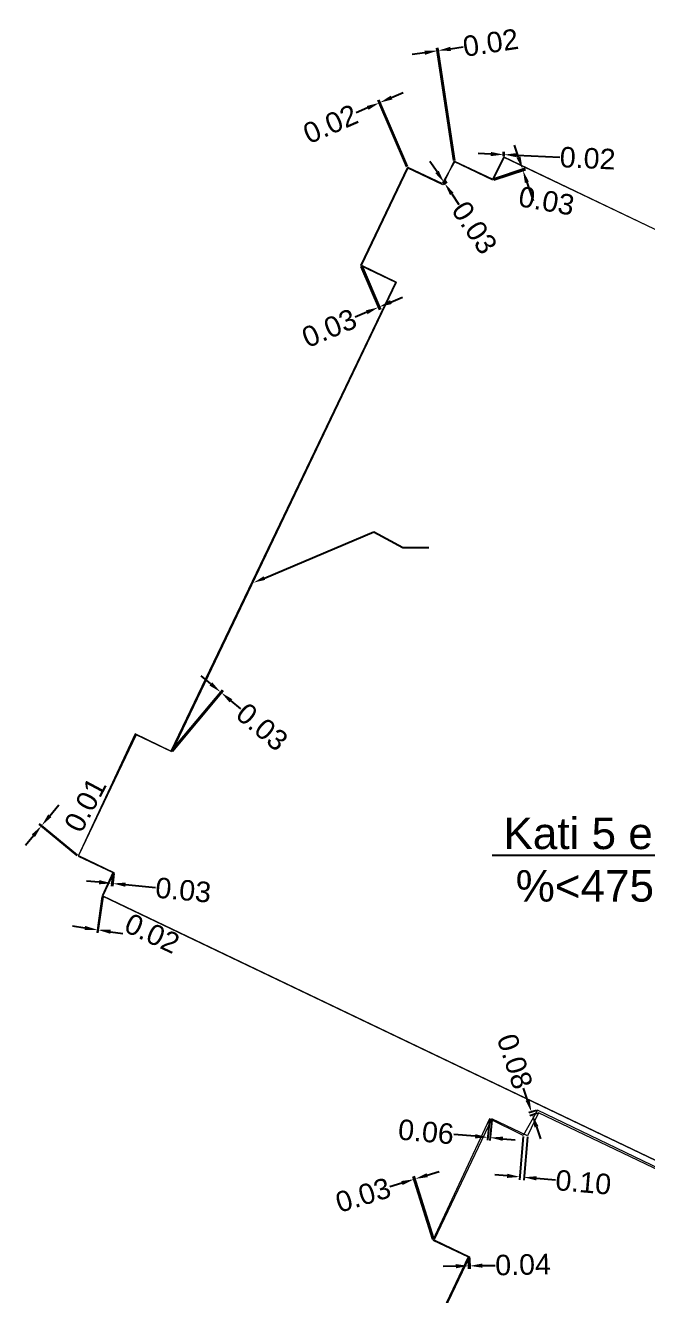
# Model space of a CAD drawing. Header units: metres. Extents: x 7511827.3 to 7511862.6, y 4693252.7 to 4693310.9.
# Drawn here: x 7511827.3 to 7511843.1, y 4693278.7 to 4693310.93 of the extents above; entities that cross this region are included whole.
import ezdxf
from ezdxf import colors
from ezdxf.entities.mleader import LeaderData, LeaderLine
from ezdxf.math import Vec2, Vec3

# ---------------------------------------------------------------- set-up
doc = ezdxf.new("R2010")
doc.units = ezdxf.units.M
for name, color, linetype, lineweight in [('kati 5 ekzekutim', 1, 'Continuous', 0), ('kati 5 ekzekutim pikat', 1, 'Continuous', 0), ('kati 5 projekt', 250, 'Continuous', 0)]:
    doc.layers.add(name, color=color, linetype=linetype, lineweight=lineweight)
doc.styles.get("Standard").update_dxf_attribs({"font": 'arial.ttf'})
doc.dimstyles.get("Standard").update_dxf_attribs({"dimtxt": 0.18, "dimasz": 0.18, "dimexe": 0.18, "dimexo": 0.0625, "dimgap": 0.09, "dimtad": 0, "dimtih": 1, "dimtoh": 1, "dimdec": 4, "dimzin": 0, "dimdsep": 46, "dimtxsty": 'Standard', "dimcen": 0.09, "dimadec": 0, "dimazin": 0, "dimtfac": 1, "dimtdec": 4, "dimtofl": 0, "dimtmove": 0, "dimatfit": 3, "dimfxl": 1, "dimtolj": 1, "dimtzin": 0, "dimarcsym": 0})

# ---------------------------------------------------------------- blocks, each defined once
blk = doc.blocks.new('*D47')
at = {"layer": 'Defpoints', "color": 0, "transparency": 16777216}
for p in [(7511839.434, 4693307.585, 646.987), (7511839.452, 4693307.584), (7511839.455, 4693307.649)]:
    blk.add_point(p, dxfattribs=at)
at = {"layer": 'kati 5 ekzekutim', "color": 0, "lineweight": -2, "transparency": 16777216}
for p, q in [((7511839.117, 4693307.664), (7511838.797, 4693307.678)), ((7511839.435, 4693307.61), (7511839.44, 4693307.721)), ((7511839.453, 4693307.609), (7511839.458, 4693307.721)), ((7511839.774, 4693307.635), (7511840.866, 4693307.587))]:
    blk.add_line(p, q, dxfattribs=at)
at = {"layer": 'kati 5 ekzekutim', "color": 0, "transparency": 16777216}
for points in [[(7511839.119, 4693307.717), (7511839.115, 4693307.61), (7511839.437, 4693307.65)], [(7511839.777, 4693307.688), (7511839.772, 4693307.581), (7511839.455, 4693307.649)]]:
    blk.add_solid(points, dxfattribs=at)
at = {"layer": 'kati 5 ekzekutim', "color": 0, "transparency": 16777216, "insert": (7511841.574, 4693307.556), "char_height": 0.52, "attachment_point": 5, "rotation": 357.489}
blk.add_mtext('\\A1;0.02', dxfattribs=at)
blk = doc.blocks.new('*D48')
at = {"layer": 'Defpoints', "color": 0, "transparency": 16777216}
for p in [(7511839.921, 4693307.281), (7511839.161, 4693307.029, 647.001), (7511839.171, 4693306.998)]:
    blk.add_point(p, dxfattribs=at)
at = {"layer": 'kati 5 ekzekutim', "color": 0, "lineweight": -2, "transparency": 16777216}
for p, q in [((7511839.82, 4693307.584), (7511839.719, 4693307.888)), ((7511839.185, 4693307.037), (7511839.989, 4693307.303)), ((7511839.195, 4693307.006), (7511839.999, 4693307.272)), ((7511840.032, 4693306.946), (7511840.187, 4693306.475))]:
    blk.add_line(p, q, dxfattribs=at)
at = {"layer": 'kati 5 ekzekutim', "color": 0, "transparency": 16777216}
for points in [[(7511839.871, 4693307.601), (7511839.769, 4693307.568), (7511839.921, 4693307.281)], [(7511840.082, 4693306.962), (7511839.981, 4693306.929), (7511839.931, 4693307.249)]]:
    blk.add_solid(points, dxfattribs=at)
at = {"layer": 'kati 5 ekzekutim', "color": 0, "transparency": 16777216, "insert": (7511840.53, 4693306.475), "char_height": 0.52, "attachment_point": 5, "rotation": 350}
blk.add_mtext('\\A1;0.03', dxfattribs=at)
blk = doc.blocks.new('*D49')
at = {"layer": 'Defpoints', "color": 0, "transparency": 16777216}
for p in [(7511837.881, 4693306.912, 647.002), (7511837.899, 4693306.886), (7511837.928, 4693306.944)]:
    blk.add_point(p, dxfattribs=at)
at = {"layer": 'kati 5 ekzekutim', "color": 0, "lineweight": -2, "transparency": 16777216}
for p, q in [((7511837.75, 4693307.209), (7511837.571, 4693307.475)), ((7511837.902, 4693306.926), (7511837.988, 4693306.984)), ((7511837.919, 4693306.9), (7511838.006, 4693306.958)), ((7511838.125, 4693306.652), (7511838.303, 4693306.387))]:
    blk.add_line(p, q, dxfattribs=at)
at = {"layer": 'kati 5 ekzekutim', "color": 0, "transparency": 16777216}
for points in [[(7511837.794, 4693307.239), (7511837.705, 4693307.179), (7511837.928, 4693306.944)], [(7511838.169, 4693306.682), (7511838.08, 4693306.623), (7511837.946, 4693306.918)]]:
    blk.add_solid(points, dxfattribs=at)
at = {"layer": 'kati 5 ekzekutim', "color": 0, "transparency": 16777216, "insert": (7511838.701, 4693305.797), "char_height": 0.52, "attachment_point": 5, "rotation": 303.9601}
blk.add_mtext('\\A1;0.03', dxfattribs=at)
blk = doc.blocks.new('*D50')
at = {"layer": 'Defpoints', "color": 0, "transparency": 16777216}
for p in [(7511836.302, 4693308.969), (7511836.996, 4693307.317), (7511837.014, 4693307.325, 647.008)]:
    blk.add_point(p, dxfattribs=at)
at = {"layer": 'kati 5 ekzekutim', "color": 0, "lineweight": -2, "transparency": 16777216}
for p, q in [((7511836.595, 4693309.096), (7511836.889, 4693309.224)), ((7511835.99, 4693308.834), (7511835.697, 4693308.707)), ((7511836.986, 4693307.34), (7511836.255, 4693309.028)), ((7511837.004, 4693307.348), (7511836.273, 4693309.035))]:
    blk.add_line(p, q, dxfattribs=at)
at = {"layer": 'kati 5 ekzekutim', "color": 0, "transparency": 16777216}
for points in [[(7511836.574, 4693309.145), (7511836.616, 4693309.048), (7511836.302, 4693308.969)], [(7511835.969, 4693308.883), (7511836.012, 4693308.785), (7511836.284, 4693308.962)]]:
    blk.add_solid(points, dxfattribs=at)
at = {"layer": 'kati 5 ekzekutim', "color": 0, "transparency": 16777216, "insert": (7511835.046, 4693308.425), "char_height": 0.52, "attachment_point": 5, "rotation": 23.4264}
blk.add_mtext('\\A1;0.02', dxfattribs=at)
blk = doc.blocks.new('*D51')
at = {"layer": 'Defpoints', "color": 0, "transparency": 16777216}
for p in [(7511835.81, 4693304.836), (7511835.835, 4693304.847, 647.139), (7511836.26, 4693303.773)]:
    blk.add_point(p, dxfattribs=at)
at = {"layer": 'kati 5 ekzekutim', "color": 0, "lineweight": -2, "transparency": 16777216}
for p, q in [((7511835.82, 4693304.813), (7511836.288, 4693303.707)), ((7511835.845, 4693304.824), (7511836.313, 4693303.717)), ((7511836.58, 4693303.908), (7511836.874, 4693304.033)), ((7511835.965, 4693303.648), (7511835.671, 4693303.523))]:
    blk.add_line(p, q, dxfattribs=at)
at = {"layer": 'kati 5 ekzekutim', "color": 0, "transparency": 16777216}
for points in [[(7511836.559, 4693303.957), (7511836.601, 4693303.859), (7511836.285, 4693303.783)], [(7511835.945, 4693303.697), (7511835.986, 4693303.599), (7511836.26, 4693303.773)]]:
    blk.add_solid(points, dxfattribs=at)
at = {"layer": 'kati 5 ekzekutim', "color": 0, "transparency": 16777216, "insert": (7511835.016, 4693303.246), "char_height": 0.52, "attachment_point": 5, "rotation": 22.9354}
blk.add_mtext('\\A1;0.03', dxfattribs=at)
blk = doc.blocks.new('*D53')
at = {"layer": 'Defpoints', "color": 0, "transparency": 16777216}
for p in [(7511832.255, 4693294.012), (7511830.998, 4693292.513, 646.989), (7511831.018, 4693292.497)]:
    blk.add_point(p, dxfattribs=at)
at = {"layer": 'kati 5 ekzekutim', "color": 0, "lineweight": -2, "transparency": 16777216}
for p, q in [((7511832.01, 4693294.218), (7511831.765, 4693294.424)), ((7511831.014, 4693292.532), (7511832.302, 4693294.067)), ((7511831.034, 4693292.516), (7511832.321, 4693294.051)), ((7511832.52, 4693293.79), (7511832.765, 4693293.585))]:
    blk.add_line(p, q, dxfattribs=at)
at = {"layer": 'kati 5 ekzekutim', "color": 0, "transparency": 16777216}
for points in [[(7511832.044, 4693294.259), (7511831.976, 4693294.177), (7511832.255, 4693294.012)], [(7511832.554, 4693293.831), (7511832.486, 4693293.749), (7511832.275, 4693293.996)]]:
    blk.add_solid(points, dxfattribs=at)
at = {"layer": 'kati 5 ekzekutim', "color": 0, "transparency": 16777216, "insert": (7511833.31, 4693293.127), "char_height": 0.52, "attachment_point": 5, "rotation": 320.0141}
blk.add_mtext('\\A1;0.03', dxfattribs=at)
blk = doc.blocks.new('*D55')
at = {"layer": 'Defpoints', "color": 0, "transparency": 16777216}
for p in [(7511829.521, 4693289.432, 647.01), (7511829.551, 4693289.429), (7511829.495, 4693289.157)]:
    blk.add_point(p, dxfattribs=at)
at = {"layer": 'kati 5 ekzekutim', "color": 0, "lineweight": -2, "transparency": 16777216}
for p, q in [((7511829.177, 4693289.187), (7511828.858, 4693289.217)), ((7511829.519, 4693289.407), (7511829.488, 4693289.086)), ((7511829.549, 4693289.404), (7511829.518, 4693289.083)), ((7511829.844, 4693289.125), (7511830.603, 4693289.053))]:
    blk.add_line(p, q, dxfattribs=at)
at = {"layer": 'kati 5 ekzekutim', "color": 0, "transparency": 16777216}
for points in [[(7511829.182, 4693289.24), (7511829.172, 4693289.134), (7511829.495, 4693289.157)], [(7511829.849, 4693289.178), (7511829.839, 4693289.071), (7511829.525, 4693289.154)]]:
    blk.add_solid(points, dxfattribs=at)
at = {"layer": 'kati 5 ekzekutim', "color": 0, "transparency": 16777216, "insert": (7511831.311, 4693288.986), "char_height": 0.52, "attachment_point": 5, "rotation": 354.6254}
blk.add_mtext('\\A1;0.03', dxfattribs=at)
blk = doc.blocks.new('*D56')
at = {"layer": 'Defpoints', "color": 0, "transparency": 16777216}
for p in [(7511829.255, 4693288.845, 647.014), (7511829.27, 4693288.843), (7511829.146, 4693287.977)]:
    blk.add_point(p, dxfattribs=at)
at = {"layer": 'kati 5 ekzekutim', "color": 0, "lineweight": -2, "transparency": 16777216}
for p, q in [((7511829.251, 4693288.82), (7511829.121, 4693287.908)), ((7511829.267, 4693288.818), (7511829.136, 4693287.906)), ((7511828.814, 4693288.024), (7511828.497, 4693288.07)), ((7511829.463, 4693287.931), (7511829.78, 4693287.886))]:
    blk.add_line(p, q, dxfattribs=at)
at = {"layer": 'kati 5 ekzekutim', "color": 0, "transparency": 16777216}
for points in [[(7511828.822, 4693288.077), (7511828.807, 4693287.972), (7511829.131, 4693287.979)], [(7511829.471, 4693287.984), (7511829.456, 4693287.879), (7511829.146, 4693287.977)]]:
    blk.add_solid(points, dxfattribs=at)
at = {"layer": 'kati 5 ekzekutim', "color": 0, "transparency": 16777216, "insert": (7511830.52, 4693287.886), "char_height": 0.52, "attachment_point": 5, "rotation": 335}
blk.add_mtext('\\A1;0.02', dxfattribs=at)
blk = doc.blocks.new('*D57')
at = {"layer": 'Defpoints', "color": 0, "transparency": 16777216}
for p in [(7511827.718, 4693290.625), (7511828.64, 4693289.85, 647.098), (7511828.649, 4693289.861)]:
    blk.add_point(p, dxfattribs=at)
at = {"layer": 'kati 5 ekzekutim', "color": 0, "lineweight": -2, "transparency": 16777216}
for p, q in [((7511827.921, 4693290.873), (7511828.149, 4693291.15)), ((7511828.621, 4693289.866), (7511827.654, 4693290.66)), ((7511828.629, 4693289.876), (7511827.662, 4693290.671)), ((7511827.506, 4693290.367), (7511827.303, 4693290.12))]:
    blk.add_line(p, q, dxfattribs=at)
at = {"layer": 'kati 5 ekzekutim', "color": 0, "transparency": 16777216}
for points in [[(7511827.88, 4693290.906), (7511827.962, 4693290.839), (7511827.718, 4693290.625)], [(7511827.465, 4693290.401), (7511827.547, 4693290.334), (7511827.709, 4693290.615)]]:
    blk.add_solid(points, dxfattribs=at)
at = {"layer": 'kati 5 ekzekutim', "color": 0, "transparency": 16777216, "insert": (7511828.824, 4693291.15), "char_height": 0.52, "attachment_point": 5, "rotation": 62}
blk.add_mtext('\\A1;0.01', dxfattribs=at)
blk = doc.blocks.new('*D86')
at = {"layer": 'Defpoints', "color": 0, "transparency": 16777216}
for p in [(7511837.754, 4693310.282), (7511838.179, 4693307.472), (7511838.203, 4693307.476, 643.937)]:
    blk.add_point(p, dxfattribs=at)
at = {"layer": 'kati 5 ekzekutim', "color": 0, "lineweight": -2, "transparency": 16777216}
for p, q in [((7511838.095, 4693310.334), (7511838.411, 4693310.381)), ((7511837.438, 4693310.234), (7511837.121, 4693310.186)), ((7511838.175, 4693307.497), (7511837.743, 4693310.353)), ((7511838.199, 4693307.501), (7511837.767, 4693310.357))]:
    blk.add_line(p, q, dxfattribs=at)
at = {"layer": 'kati 5 ekzekutim', "color": 0, "transparency": 16777216}
for points in [[(7511838.087, 4693310.386), (7511838.103, 4693310.281), (7511837.778, 4693310.286)], [(7511837.43, 4693310.287), (7511837.446, 4693310.181), (7511837.754, 4693310.282)]]:
    blk.add_solid(points, dxfattribs=at)
at = {"layer": 'kati 5 ekzekutim', "color": 0, "transparency": 16777216, "insert": (7511839.112, 4693310.487), "char_height": 0.52, "attachment_point": 5, "rotation": 8.5976}
blk.add_mtext('\\A1;0.02', dxfattribs=at)
blk = doc.blocks.new('*D88')
at = {"layer": 'Defpoints', "color": 0, "transparency": 16777216}
for p in [(7511839.941, 4693282.757, 647.041), (7511840.045, 4693282.748), (7511839.956, 4693281.7)]:
    blk.add_point(p, dxfattribs=at)
at = {"layer": 'kati 5 ekzekutim', "color": 0, "lineweight": -2, "transparency": 16777216}
for p, q in [((7511839.939, 4693282.732), (7511839.846, 4693281.637)), ((7511840.043, 4693282.723), (7511839.95, 4693281.628)), ((7511839.533, 4693281.736), (7511839.214, 4693281.763)), ((7511840.275, 4693281.673), (7511840.757, 4693281.632))]:
    blk.add_line(p, q, dxfattribs=at)
at = {"layer": 'kati 5 ekzekutim', "color": 0, "transparency": 16777216}
for points in [[(7511839.537, 4693281.789), (7511839.528, 4693281.683), (7511839.852, 4693281.709)], [(7511840.28, 4693281.726), (7511840.271, 4693281.619), (7511839.956, 4693281.7)]]:
    blk.add_solid(points, dxfattribs=at)
at = {"layer": 'kati 5 ekzekutim', "color": 0, "transparency": 16777216, "insert": (7511841.465, 4693281.571), "char_height": 0.52, "attachment_point": 5, "rotation": 355.1356}
blk.add_mtext('\\A1;0.10', dxfattribs=at)
blk = doc.blocks.new('*D89')
at = {"layer": 'Defpoints', "color": 0, "transparency": 16777216}
for p in [(7511840.302, 4693283.406), (7511840.326, 4693283.335), (7511840.172, 4693283.284)]:
    blk.add_point(p, dxfattribs=at)
at = {"layer": 'kati 5 ekzekutim', "color": 0, "lineweight": -2, "transparency": 16777216}
for p, q in [((7511840.048, 4693283.659), (7511839.948, 4693283.963)), ((7511840.279, 4693283.398), (7511840.08, 4693283.332)), ((7511840.302, 4693283.327), (7511840.104, 4693283.261)), ((7511840.272, 4693282.98), (7511840.373, 4693282.676))]:
    blk.add_line(p, q, dxfattribs=at)
at = {"layer": 'kati 5 ekzekutim', "color": 0, "transparency": 16777216}
for points in [[(7511840.099, 4693283.676), (7511839.998, 4693283.642), (7511840.148, 4693283.355)], [(7511840.323, 4693282.997), (7511840.222, 4693282.963), (7511840.172, 4693283.284)]]:
    blk.add_solid(points, dxfattribs=at)
at = {"layer": 'kati 5 ekzekutim', "color": 0, "transparency": 16777216, "insert": (7511839.725, 4693284.639), "char_height": 0.52, "attachment_point": 5, "rotation": 288.2652}
blk.add_mtext('\\A1;0.08', dxfattribs=at)
blk = doc.blocks.new('*D90')
at = {"layer": 'Defpoints', "color": 0, "transparency": 16777216}
for p in [(7511837.195, 4693281.658), (7511837.647, 4693280.103, 647.034), (7511837.676, 4693280.112)]:
    blk.add_point(p, dxfattribs=at)
at = {"layer": 'kati 5 ekzekutim', "color": 0, "lineweight": -2, "transparency": 16777216}
for p, q in [((7511837.64, 4693280.127), (7511837.144, 4693281.717)), ((7511837.669, 4693280.136), (7511837.174, 4693281.727)), ((7511837.501, 4693281.753), (7511837.806, 4693281.848)), ((7511836.86, 4693281.554), (7511836.555, 4693281.458))]:
    blk.add_line(p, q, dxfattribs=at)
at = {"layer": 'kati 5 ekzekutim', "color": 0, "transparency": 16777216}
for points in [[(7511837.485, 4693281.804), (7511837.516, 4693281.702), (7511837.195, 4693281.658)], [(7511836.844, 4693281.604), (7511836.876, 4693281.503), (7511837.166, 4693281.649)]]:
    blk.add_solid(points, dxfattribs=at)
at = {"layer": 'kati 5 ekzekutim', "color": 0, "transparency": 16777216, "insert": (7511835.875, 4693281.247), "char_height": 0.52, "attachment_point": 5, "rotation": 17.2988}
blk.add_mtext('\\A1;0.03', dxfattribs=at)
blk = doc.blocks.new('*D91')
at = {"layer": 'Defpoints', "color": 0, "transparency": 16777216}
for p in [(7511838.543, 4693279.68, 647.029), (7511838.579, 4693279.681), (7511838.584, 4693279.451)]:
    blk.add_point(p, dxfattribs=at)
at = {"layer": 'kati 5 ekzekutim', "color": 0, "lineweight": -2, "transparency": 16777216}
for p, q in [((7511838.228, 4693279.444), (7511837.908, 4693279.437)), ((7511838.544, 4693279.655), (7511838.55, 4693279.379)), ((7511838.579, 4693279.656), (7511838.585, 4693279.379)), ((7511838.904, 4693279.458), (7511839.223, 4693279.465))]:
    blk.add_line(p, q, dxfattribs=at)
at = {"layer": 'kati 5 ekzekutim', "color": 0, "transparency": 16777216}
for points in [[(7511838.227, 4693279.497), (7511838.229, 4693279.39), (7511838.548, 4693279.451)], [(7511838.902, 4693279.512), (7511838.905, 4693279.405), (7511838.584, 4693279.451)]]:
    blk.add_solid(points, dxfattribs=at)
at = {"layer": 'kati 5 ekzekutim', "color": 0, "transparency": 16777216, "insert": (7511839.934, 4693279.481), "char_height": 0.52, "attachment_point": 5, "rotation": 1.2454}
blk.add_mtext('\\A1;0.04', dxfattribs=at)
blk = doc.blocks.new('*D92')
at = {"layer": 'Defpoints', "color": 0, "transparency": 16777216}
for p in [(7511839.082, 4693283.185, 647.063), (7511839.143, 4693283.18), (7511839.101, 4693282.706)]:
    blk.add_point(p, dxfattribs=at)
at = {"layer": 'kati 5 ekzekutim', "color": 0, "lineweight": -2, "transparency": 16777216}
for p, q in [((7511839.08, 4693283.16), (7511839.033, 4693282.64)), ((7511839.141, 4693283.155), (7511839.094, 4693282.634)), ((7511838.721, 4693282.74), (7511838.18, 4693282.789)), ((7511839.42, 4693282.678), (7511839.738, 4693282.649))]:
    blk.add_line(p, q, dxfattribs=at)
at = {"layer": 'kati 5 ekzekutim', "color": 0, "transparency": 16777216}
for points in [[(7511838.726, 4693282.793), (7511838.716, 4693282.687), (7511839.04, 4693282.712)], [(7511839.424, 4693282.731), (7511839.415, 4693282.625), (7511839.101, 4693282.706)]]:
    blk.add_solid(points, dxfattribs=at)
at = {"layer": 'kati 5 ekzekutim', "color": 0, "transparency": 16777216, "insert": (7511837.472, 4693282.852), "char_height": 0.52, "attachment_point": 5, "rotation": 354.8855}
blk.add_mtext('\\A1;0.06', dxfattribs=at)

msp = doc.modelspace()

# ---------------------------------------------------------------- linework, layer by layer
at = {"layer": 'kati 5 ekzekutim', "elevation": 643.937, "flags": 128}
msp.add_lwpolyline([(7511845.083, 4693304.894), (7511839.434, 4693307.585), (7511839.161, 4693307.029), (7511838.203, 4693307.476), (7511837.881, 4693306.912), (7511837.014, 4693307.325), (7511835.835, 4693304.847), (7511836.705, 4693304.421), (7511830.998, 4693292.513), (7511830.085, 4693292.949), (7511828.64, 4693289.85), (7511829.521, 4693289.432), (7511829.255, 4693288.845), (7511849.072, 4693279.366)], dxfattribs=at)
at = {"layer": 'kati 5 ekzekutim', "flags": 128}
msp.add_lwpolyline([(7511860.139, 4693273.86), (7511840.302, 4693283.406), (7511839.941, 4693282.757), (7511839.082, 4693283.185), (7511837.647, 4693280.103), (7511838.543, 4693279.68), (7511832.889, 4693267.769)], dxfattribs=at)
at = {"layer": 'kati 5 projekt', "flags": 128}
for points in [[(7511845.09, 4693304.888), (7511839.452, 4693307.584), (7511839.171, 4693306.998), (7511838.179, 4693307.472), (7511837.899, 4693306.886), (7511836.996, 4693307.317), (7511835.81, 4693304.836), (7511836.712, 4693304.405), (7511831.018, 4693292.497), (7511830.115, 4693292.928), (7511828.649, 4693289.861), (7511829.551, 4693289.429), (7511829.27, 4693288.843), (7511849.118, 4693279.352)], [(7511860.173, 4693273.844), (7511840.326, 4693283.335), (7511840.045, 4693282.748), (7511839.143, 4693283.18), (7511837.676, 4693280.112), (7511838.579, 4693279.681), (7511832.884, 4693267.772)]]:
    msp.add_lwpolyline(points, dxfattribs=at)

# ---------------------------------------------------------------- dimensions: what is measured, and where the dimension line sits
at = {"layer": 'kati 5 ekzekutim', "color": 5}
for base, p1, p2, angle, picture, middle in [((7511837.754, 4693310.282), (7511838.203, 4693307.476, 643.937), (7511838.179, 4693307.472), 188.5976, '*D86', (7511839.112, 4693310.487)), ((7511836.302, 4693308.969), (7511836.996, 4693307.317), (7511837.014, 4693307.325, 647.008), 23.4264, '*D50', (7511835.046, 4693308.425)), ((7511839.455, 4693307.649), (7511839.434, 4693307.585, 646.987), (7511839.452, 4693307.584), 357.489, '*D47', (7511841.574, 4693307.556)), ((7511837.928, 4693306.944), (7511837.899, 4693306.886), (7511837.881, 4693306.912, 647.002), 123.9601, '*D49', (7511838.701, 4693305.797)), ((7511836.26, 4693303.773), (7511835.835, 4693304.847, 647.139), (7511835.81, 4693304.836), 202.9354, '*D51', (7511835.016, 4693303.246)), ((7511832.255, 4693294.012), (7511831.018, 4693292.497), (7511830.998, 4693292.513, 646.989), 140.0141, '*D53', (7511833.31, 4693293.127)), ((7511829.495, 4693289.157), (7511829.551, 4693289.429), (7511829.521, 4693289.432, 647.01), 174.6254, '*D55', (7511831.311, 4693288.986)), ((7511840.172, 4693283.2837), (7511840.3023, 4693283.4058), (7511840.3258, 4693283.3345), 288.2652, '*D89', (7511839.7248, 4693284.6388)), ((7511839.101, 4693282.706), (7511839.082, 4693283.185, 647.063), (7511839.143, 4693283.18), 354.8855, '*D92', (7511837.472, 4693282.852)), ((7511839.956, 4693281.7), (7511839.941, 4693282.757, 647.041), (7511840.045, 4693282.748), 355.1356, '*D88', (7511841.465, 4693281.571)), ((7511837.195, 4693281.658), (7511837.647, 4693280.103, 647.034), (7511837.676, 4693280.112), 17.2988, '*D90', (7511835.875, 4693281.247)), ((7511838.584, 4693279.451), (7511838.543, 4693279.68, 647.029), (7511838.579, 4693279.681), 1.2454, '*D91', (7511839.934, 4693279.481))]:
    dim = msp.add_linear_dim(base=base, p1=p1, p2=p2, angle=angle, dimstyle='Standard', override={"dimscale": 0.4, "dimtxt": 1.3, "dimasz": 0.8, "dimtih": 0, "dimtoh": 0, "dimdec": 2, "dimcen": 0, "dimtdec": 2}, dxfattribs=at)
    dim.commit()
    dim.dimension.update_dxf_attribs({"geometry": picture, "text_midpoint": middle, "dimtype": 161})
for base, p1, p2, angle, picture, middle, turn in [((7511839.921, 4693307.281), (7511839.171, 4693306.998), (7511839.161, 4693307.029, 647.001), 108.3208, '*D48', (7511840.53, 4693306.475), 350), ((7511827.718, 4693290.625), (7511828.64, 4693289.85, 647.098), (7511828.649, 4693289.861), 50.5887, '*D57', (7511828.824, 4693291.15), 62), ((7511829.146, 4693287.977), (7511829.255, 4693288.845, 647.014), (7511829.27, 4693288.843), 351.8476, '*D56', (7511830.52, 4693287.886), 335)]:
    dim = msp.add_linear_dim(base=base, p1=p1, p2=p2, angle=angle, dimstyle='Standard', override={"dimscale": 0.4, "dimtxt": 1.3, "dimasz": 0.8, "dimtih": 0, "dimtoh": 0, "dimdec": 2, "dimcen": 0, "dimtdec": 2}, dxfattribs=at)
    dim.commit()
    dim.dimension.update_dxf_attribs({"geometry": picture, "text_midpoint": middle, "dimtype": 161, "text_rotation": turn})

# ---------------------------------------------------------------- leaders
at = {"layer": 'kati 5 ekzekutim pikat'}
ml = msp.add_multileader_mtext('Standard', dxfattribs=at)
ml.set_content('Kati 5 ekzekutuar\\P %<475.41>% m²', color=256)
ml.set_leader_properties()
ml.build(insert=Vec2(0, 0))
ml.multileader.update_dxf_attribs({"text_left_attachment_type": 6, "text_right_attachment_type": 6, "dogleg_length": 0.36, "arrow_head_size": 0.3})
ctx = ml.context
ctx.base_point, ctx.char_height, ctx.arrow_head_size, ctx.landing_gap_size, ctx.plane_origin = Vec3(7511839.202, 4693289.867), 0.8, 0.3, 0.3, Vec3(7511851.532, 4693285.224)
ctx.left_attachment, ctx.right_attachment, ctx.text_align_type = 6, 6, 2
notes = []
notes.append((ctx, [(0, (1, 1, 0), (7511848.731, 4693289.867), (-1, 0), 0.36, [(0, [(7511851.983, 4693285.355), (7511851.081, 4693287.821)], 0, [])])]))
ctx.mtext.insert, ctx.mtext.alignment, ctx.mtext.flow_direction = Vec3(7511848.071, 4693290.827), 3, 5
at = {"layer": 'kati 5 projekt'}
ml = msp.add_multileader_mtext('Standard', dxfattribs=at)
ml.set_content('', color=256)
ml.set_leader_properties()
ml.build(insert=Vec2(0, 0))
ml.multileader.update_dxf_attribs({"text_left_attachment_type": 6, "text_right_attachment_type": 6, "dogleg_length": 0.36, "arrow_head_size": 0.3})
ctx = ml.context
ctx.base_point, ctx.char_height, ctx.arrow_head_size, ctx.landing_gap_size, ctx.plane_origin = Vec3(7511837.239, 4693297.679), 0.8, 0.3, 0.3, Vec3(7511845.617, 4693291.207)
ctx.left_attachment, ctx.right_attachment = 6, 6
notes.append((ctx, [(1, (1, 1, 0), (7511836.879, 4693297.679), (1, 0), 0.36, [(0, [(7511833.093, 4693296.787), (7511836.143, 4693298.076)], 0, [])])]))
ctx.mtext.insert, ctx.mtext.flow_direction = Vec3(7511837.539, 4693298.639), 5
for ctx, leaders in notes:
    for number, flags, end, landing, length, lines in leaders:
        leader = LeaderData()
        leader.index, (leader.has_last_leader_line, leader.has_dogleg_vector, leader.attachment_direction) = number, flags
        leader.last_leader_point, leader.dogleg_vector, leader.dogleg_length = Vec3(end), Vec3(landing), length
        for number, points, colour, breaks in lines:
            line = LeaderLine()
            line.index, line.vertices, line.color, line.breaks = number, Vec3.list(points), colors.encode_raw_color(colour), breaks
            leader.lines.append(line)
        ctx.leaders.append(leader)

doc.saveas('drawing.dxf')
